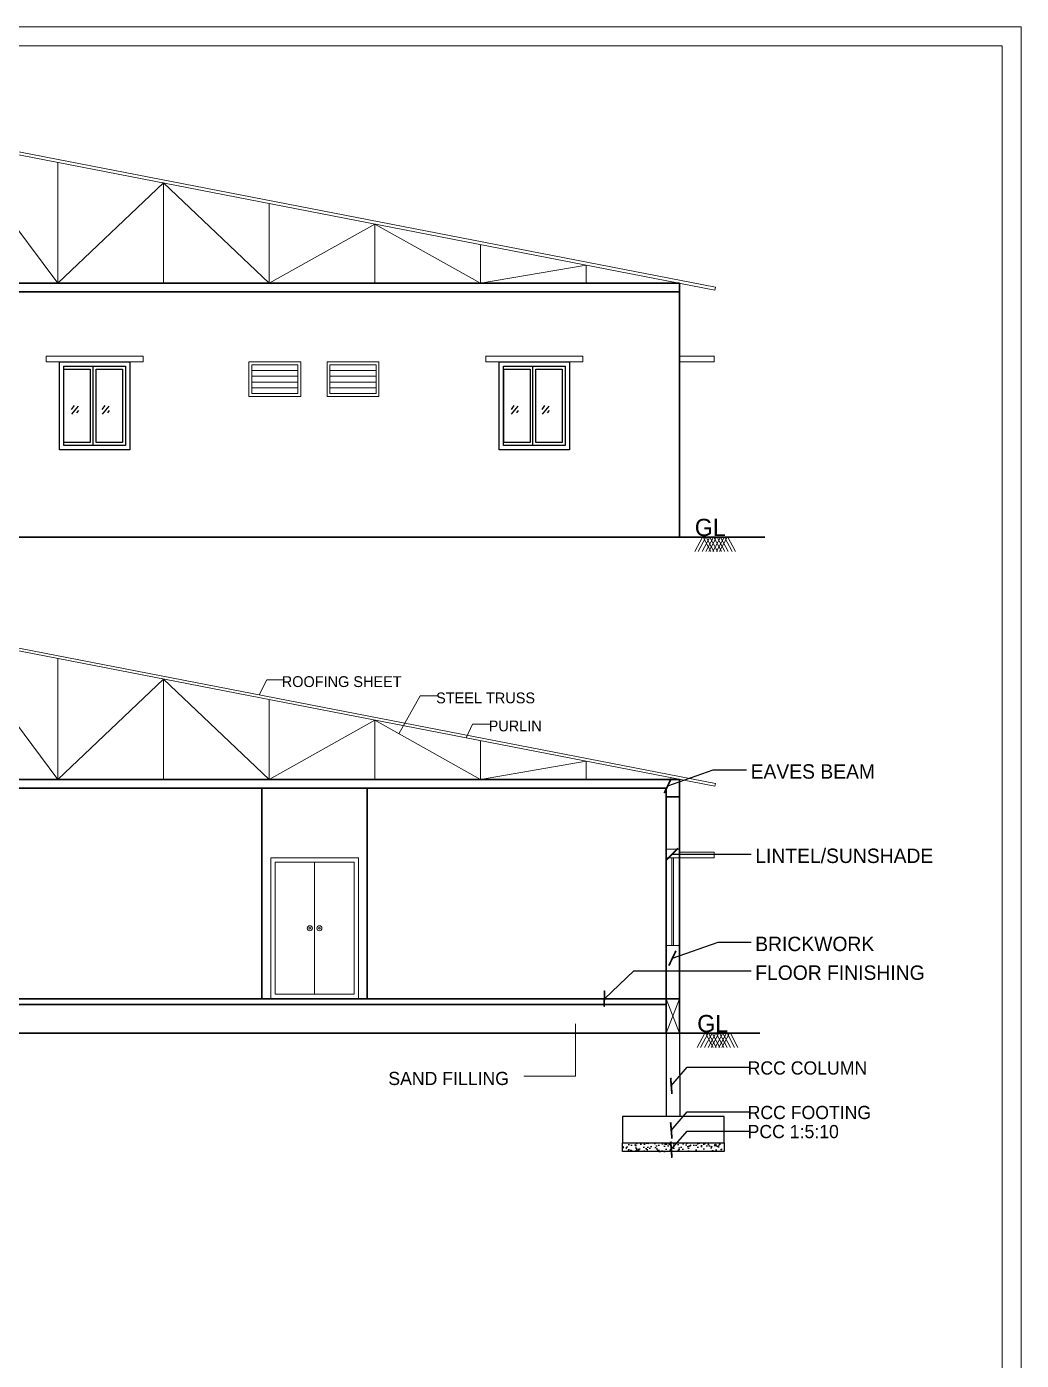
# Model space of a CAD drawing. Header units: metres. Extents: x -1560488.3 to -1560394.4, y 43534.5 to 43593.3.
# Drawn here: x -1560411.65 to -1560394.42, y 43565.09 to 43588.21 of the extents above; entities that cross this region are included whole.
import ezdxf

# ---------------------------------------------------------------- set-up
doc = ezdxf.new("R2010")
doc.units = ezdxf.units.M
doc.header["$LTSCALE"] = 750
doc.header["$MEASUREMENT"] = 0
doc.linetypes.add('HIDDEN', pattern=[0.375, 0.25, -0.125])
doc.layers.get('0').update_dxf_attribs({"lineweight": 5})
for name, color, linetype in [('A-ELEV-05', 8, 'Continuous'), ('A-SECT-03', 8, 'Continuous'), ('CONCRETE', 252, 'Continuous'), ('DIMENSION', 30, 'Continuous'), ('HIDDEN', 3, 'HIDDEN'), ('TEXT 1', 7, 'Continuous')]:
    doc.layers.add(name, color=color, linetype=linetype)
doc.layers.add('TEXT', color=2, linetype='Continuous', lineweight=20)
doc.layers.add('wall', color=7, linetype='Continuous', lineweight=30)
doc.styles.add('outer', font='BKANT.TTF')
doc.styles.add('regular', font='arial.ttf')
doc.styles.get("Standard").update_dxf_attribs({"font": 'arial.ttf'})
doc.dimstyles.get("Standard").update_dxf_attribs({"dimtxt": 0.18, "dimasz": 0.18, "dimexe": 0.18, "dimexo": 0.0625, "dimgap": 0.09, "dimtad": 1, "dimtih": 1, "dimtoh": 1, "dimdec": 4, "dimzin": 0, "dimdsep": 46, "dimtxsty": 'Standard', "dimblk": 'ARCHTICK', "dimcen": 0.09, "dimadec": 0, "dimazin": 0, "dimtfac": 1, "dimtdec": 4, "dimtofl": 0, "dimtmove": 0, "dimatfit": 3, "dimldrblk": 'ARCHTICK', "dimfxl": 0, "dimtolj": 1, "dimtzin": 0, "dimarcsym": 0})

# ---------------------------------------------------------------- blocks, each defined once
blk = doc.blocks.new('_ArchTick')
at = {"color": 0, "linetype": 'ByBlock', "const_width": 0.15}
blk.add_lwpolyline([(-0.5, -0.5), (0.5, 0.5)], dxfattribs=at)

msp = doc.modelspace()

# ---------------------------------------------------------------- hatches: boundary and pattern name
at = {"layer": 'CONCRETE'}
h = msp.add_hatch(dxfattribs=at)
h.set_pattern_fill('AR-CONC', color=8, scale=0.0254, style=0)
h.set_pattern_definition([(50, (-1560415.68938, 44133.76283), (0.182184086, -0.015939042), [0.01905, -0.20955]), (355, (-1560415.68938, 44133.76283), (-0.03524284, 0.1910568), [0.01524, -0.16764]), (100.4514, (-1560415.6742, 44133.7615), (0.146941383, 0.175117644), [0.01619001, -0.178090096]), (46.1842, (-1560415.68938, 44133.81363), (0.27107923, -0.04204183), [0.028575, -0.314325]), (96.6356, (-1560415.6668, 44133.81013), (0.23740433, 0.24742594), [0.02428501, -0.2671351]), (351.1842, (-1560415.68938, 44133.81363), (0.23740413, 0.24742612), [0.02286, -0.25146]), (21, (-1560415.66398, 44133.80093), (0.15161439, -0.1022652), [0.01905, -0.20955]), (326, (-1560415.66398, 44133.80093), (0.061802094, 0.18418811), [0.01524, -0.16764]), (71.4514, (-1560415.65134, 44133.79241), (0.21341655, 0.081922746), [0.01619001, -0.178090096]), (37.5, (-1560415.68938, 44133.762834), (0.003088603, 0.084555039), [0, -0.165608, 0, -0.17018, 0, -0.168275]), (7.5, (-1560415.68938, 44133.76283), (0.066819663, 0.100180575), [0, -0.097028, 0, -0.161798, 0, -0.064135]), (327.5, (-1560415.74602, 44133.762834), (0.135590899, -0.0057289374), [0, -0.0635, 0, -0.19812, 0, -0.26289]), (317.5, (-1560415.77142, 44133.76283), (0.148129287, 0.025426666), [0, -0.08255, 0, -0.131572, 0, -0.18669])])
h.paths.add_polyline_path([(-1560401.328, 43568.865), (-1560401.328, 43568.713), (-1560399.566, 43568.713), (-1560399.566, 43568.865)])

# ---------------------------------------------------------------- linework, layer by layer
at = {"color": 2}
for p, q in [((-1560415.416, 43586.744), (-1560399.718, 43583.693)), ((-1560415.416, 43586.693), (-1560399.728, 43583.644)), ((-1560412.938, 43586.212), (-1560411.108, 43583.761)), ((-1560411.108, 43585.856), (-1560411.108, 43583.761)), ((-1560411.108, 43583.761), (-1560409.278, 43585.5)), ((-1560409.278, 43585.5), (-1560409.278, 43583.761)), ((-1560409.278, 43585.5), (-1560407.448, 43583.761)), ((-1560407.448, 43585.145), (-1560407.448, 43583.761)), ((-1560407.448, 43583.761), (-1560405.618, 43584.789)), ((-1560405.618, 43584.789), (-1560405.618, 43583.761)), ((-1560405.618, 43584.789), (-1560403.788, 43583.761)), ((-1560403.788, 43584.433), (-1560403.788, 43583.761)), ((-1560403.788, 43583.761), (-1560401.958, 43584.077)), ((-1560401.958, 43584.077), (-1560401.958, 43583.761)), ((-1560399.728, 43583.644), (-1560399.718, 43583.693)), ((-1560406.949, 43582.35), (-1560407.747, 43582.35)), ((-1560406.949, 43582.25), (-1560407.747, 43582.25)), ((-1560405.596, 43582.35), (-1560406.395, 43582.35)), ((-1560405.596, 43582.25), (-1560406.395, 43582.25)), ((-1560406.949, 43582.15), (-1560407.747, 43582.15)), ((-1560406.949, 43582.05), (-1560407.747, 43582.05)), ((-1560405.596, 43582.15), (-1560406.395, 43582.15)), ((-1560405.596, 43582.05), (-1560406.395, 43582.05)), ((-1560406.949, 43581.95), (-1560407.747, 43581.95)), ((-1560405.596, 43581.95), (-1560406.395, 43581.95)), ((-1560415.416, 43578.145), (-1560399.718, 43575.094)), ((-1560415.416, 43578.095), (-1560399.728, 43575.045)), ((-1560412.938, 43577.613), (-1560411.108, 43575.163)), ((-1560411.108, 43577.257), (-1560411.108, 43575.163)), ((-1560411.108, 43575.163), (-1560409.278, 43576.902)), ((-1560409.278, 43576.902), (-1560409.278, 43575.163)), ((-1560409.278, 43576.902), (-1560407.448, 43575.163)), ((-1560407.448, 43576.546), (-1560407.448, 43575.163)), ((-1560407.448, 43575.163), (-1560405.618, 43576.19)), ((-1560405.618, 43576.19), (-1560405.618, 43575.163)), ((-1560405.618, 43576.19), (-1560403.788, 43575.163)), ((-1560403.788, 43575.834), (-1560403.788, 43575.163)), ((-1560403.788, 43575.163), (-1560401.958, 43575.479)), ((-1560401.958, 43575.479), (-1560401.958, 43575.163)), ((-1560399.728, 43575.045), (-1560399.718, 43575.094)), ((-1560399.728, 43575.045), (-1560399.718, 43575.094)), ((-1560400.568, 43571.363), (-1560400.338, 43570.763)), ((-1560400.338, 43571.363), (-1560400.568, 43570.763))]:
    msp.add_line(p, q, dxfattribs=at)
for p, q in [((-1560407.623, 43576.631), (-1560407.485, 43576.891)), ((-1560407.485, 43576.891), (-1560407.179, 43576.891)), ((-1560405.199, 43575.955), (-1560404.834, 43576.609)), ((-1560404.834, 43576.609), (-1560404.527, 43576.609)), ((-1560404.034, 43575.882), (-1560403.923, 43576.123)), ((-1560403.923, 43576.123), (-1560403.617, 43576.123))]:
    msp.add_line(p, q)
at = {"color": 22}
for p, q in [((-1560406.66, 43571.439), (-1560406.66, 43573.726)), ((-1560400.338, 43573.803), (-1560400.568, 43573.803)), ((-1560400.474, 43573.803), (-1560400.474, 43572.283)), ((-1560400.444, 43573.803), (-1560400.444, 43572.283)), ((-1560400.338, 43572.283), (-1560400.568, 43572.283))]:
    msp.add_line(p, q, dxfattribs=at)
for points in [[(-1560488.3, 43588.209), (-1560394.418, 43588.209), (-1560394.418, 43534.537), (-1560488.3, 43534.537)], [(-1560487.968, 43587.877), (-1560394.75, 43587.877), (-1560394.75, 43534.869), (-1560487.968, 43534.869)]]:
    msp.add_lwpolyline(points, close=True)
at = {"color": 2}
for points in [[(-1560411.312, 43582.501), (-1560409.632, 43582.501), (-1560409.632, 43582.401), (-1560411.312, 43582.401)], [(-1560403.692, 43582.501), (-1560402.012, 43582.501), (-1560402.012, 43582.401), (-1560403.692, 43582.401)], [(-1560400.338, 43582.501), (-1560399.738, 43582.501), (-1560399.738, 43582.401), (-1560400.338, 43582.401)], [(-1560407.798, 43582.401), (-1560406.898, 43582.401), (-1560406.898, 43581.801), (-1560407.798, 43581.801)], [(-1560407.747, 43582.35), (-1560406.949, 43582.35), (-1560406.949, 43581.852), (-1560407.747, 43581.852)], [(-1560406.445, 43582.401), (-1560405.545, 43582.401), (-1560405.545, 43581.801), (-1560406.445, 43581.801)], [(-1560406.395, 43582.35), (-1560405.596, 43582.35), (-1560405.596, 43581.852), (-1560406.395, 43581.852)], [(-1560400.568, 43573.953), (-1560400.338, 43573.953), (-1560400.338, 43573.803), (-1560400.568, 43573.803)], [(-1560400.338, 43573.903), (-1560399.738, 43573.903), (-1560399.738, 43573.803), (-1560400.338, 43573.803)]]:
    msp.add_lwpolyline(points, close=True, dxfattribs=at)
at = {"color": 22}
for points in [[(-1560407.42, 43573.803), (-1560405.9, 43573.803), (-1560405.9, 43571.363), (-1560407.42, 43571.363)], [(-1560407.344, 43573.726), (-1560405.976, 43573.726), (-1560405.976, 43571.439), (-1560407.344, 43571.439)]]:
    msp.add_lwpolyline(points, close=True, dxfattribs=at)
msp.add_lwpolyline([(-1560402.139, 43570.927), (-1560402.139, 43570.021), (-1560403.035, 43570.021)])
for centre, radius in [((-1560406.743, 43572.583), 0.0447), ((-1560406.743, 43572.583), 0.0148), ((-1560406.577, 43572.583), 0.0447), ((-1560406.577, 43572.583), 0.0148)]:
    msp.add_circle(centre, radius, dxfattribs=at)
at = {"layer": 'A-ELEV-05'}
for points in [[(-1560411.082, 43580.877), (-1560411.082, 43582.401), (-1560409.862, 43582.401), (-1560409.862, 43580.877)], [(-1560411.006, 43580.953), (-1560411.006, 43582.325), (-1560409.938, 43582.325), (-1560409.938, 43580.953)], [(-1560411.005, 43582.274), (-1560410.548, 43582.274), (-1560410.548, 43581.004), (-1560411.005, 43581.004)], [(-1560410.497, 43582.325), (-1560409.938, 43582.325), (-1560409.938, 43580.953), (-1560410.497, 43580.953)], [(-1560410.446, 43582.274), (-1560409.989, 43582.274), (-1560409.989, 43581.004), (-1560410.446, 43581.004)], [(-1560403.462, 43580.877), (-1560403.462, 43582.401), (-1560402.242, 43582.401), (-1560402.242, 43580.877)], [(-1560403.386, 43580.953), (-1560403.386, 43582.325), (-1560402.318, 43582.325), (-1560402.318, 43580.953)], [(-1560403.385, 43582.274), (-1560402.928, 43582.274), (-1560402.928, 43581.004), (-1560403.385, 43581.004)], [(-1560402.877, 43582.325), (-1560402.318, 43582.325), (-1560402.318, 43580.953), (-1560402.877, 43580.953)], [(-1560402.826, 43582.274), (-1560402.369, 43582.274), (-1560402.369, 43581.004), (-1560402.826, 43581.004)]]:
    msp.add_lwpolyline(points, close=True, dxfattribs=at)
at = {"layer": 'A-SECT-03'}
for p, q in [((-1560410.828, 43581.645), (-1560410.877, 43581.577)), ((-1560410.828, 43581.645), (-1560410.877, 43581.577)), ((-1560410.758, 43581.634), (-1560410.873, 43581.491)), ((-1560410.758, 43581.634), (-1560410.873, 43581.491)), ((-1560410.752, 43581.556), (-1560410.783, 43581.515)), ((-1560410.752, 43581.556), (-1560410.783, 43581.515)), ((-1560410.295, 43581.645), (-1560410.344, 43581.577)), ((-1560410.295, 43581.645), (-1560410.344, 43581.577)), ((-1560410.224, 43581.634), (-1560410.339, 43581.491)), ((-1560410.224, 43581.634), (-1560410.339, 43581.491)), ((-1560410.218, 43581.556), (-1560410.249, 43581.515)), ((-1560410.218, 43581.556), (-1560410.249, 43581.515)), ((-1560403.208, 43581.645), (-1560403.257, 43581.577)), ((-1560403.208, 43581.645), (-1560403.257, 43581.577)), ((-1560403.138, 43581.634), (-1560403.253, 43581.491)), ((-1560403.138, 43581.634), (-1560403.253, 43581.491)), ((-1560403.132, 43581.556), (-1560403.163, 43581.515)), ((-1560403.132, 43581.556), (-1560403.163, 43581.515)), ((-1560402.675, 43581.645), (-1560402.724, 43581.577)), ((-1560402.675, 43581.645), (-1560402.724, 43581.577)), ((-1560402.604, 43581.634), (-1560402.719, 43581.491)), ((-1560402.604, 43581.634), (-1560402.719, 43581.491)), ((-1560402.598, 43581.556), (-1560402.629, 43581.515)), ((-1560402.598, 43581.556), (-1560402.629, 43581.515))]:
    msp.add_line(p, q, dxfattribs=at)
at = {"layer": 'HIDDEN', "color": 252, "linetype": 'HIDDEN', "ltscale": 0.05}
for p, q in [((-1560400.568, 43570.763), (-1560400.568, 43569.322)), ((-1560400.338, 43570.763), (-1560400.336, 43569.322))]:
    msp.add_line(p, q, dxfattribs=at)
msp.add_lwpolyline([(-1560401.328, 43568.865), (-1560399.566, 43568.865), (-1560399.566, 43569.322), (-1560401.328, 43569.322)], close=True, dxfattribs=at)
at = {"layer": 'HIDDEN', "color": 252, "linetype": 'HIDDEN', "ltscale": 0.5}
msp.add_lwpolyline([(-1560401.328, 43568.865), (-1560399.566, 43568.865), (-1560399.566, 43568.713), (-1560401.328, 43568.713)], close=True, dxfattribs=at)
at = {"layer": 'TEXT'}
for p, q in [((-1560399.943, 43579.361), (-1560400.075, 43579.115)), ((-1560399.885, 43579.361), (-1560400.017, 43579.115)), ((-1560399.814, 43579.361), (-1560399.946, 43579.115)), ((-1560399.929, 43579.361), (-1560399.797, 43579.115)), ((-1560399.752, 43579.361), (-1560399.884, 43579.115)), ((-1560399.877, 43579.361), (-1560399.744, 43579.115)), ((-1560399.7, 43579.361), (-1560399.832, 43579.115)), ((-1560399.814, 43579.361), (-1560399.682, 43579.115)), ((-1560399.629, 43579.361), (-1560399.761, 43579.115)), ((-1560399.743, 43579.361), (-1560399.611, 43579.115)), ((-1560399.567, 43579.361), (-1560399.699, 43579.115)), ((-1560399.685, 43579.361), (-1560399.553, 43579.115)), ((-1560399.515, 43579.361), (-1560399.647, 43579.115)), ((-1560399.629, 43579.361), (-1560399.497, 43579.115)), ((-1560399.558, 43579.361), (-1560399.426, 43579.115)), ((-1560399.5, 43579.361), (-1560399.368, 43579.115)), ((-1560399.902, 43570.763), (-1560400.034, 43570.516)), ((-1560399.844, 43570.763), (-1560399.976, 43570.516)), ((-1560399.773, 43570.763), (-1560399.905, 43570.516)), ((-1560399.887, 43570.763), (-1560399.755, 43570.516)), ((-1560399.71, 43570.763), (-1560399.842, 43570.516)), ((-1560399.835, 43570.763), (-1560399.703, 43570.516)), ((-1560399.658, 43570.763), (-1560399.79, 43570.516)), ((-1560399.773, 43570.763), (-1560399.641, 43570.516)), ((-1560399.587, 43570.763), (-1560399.719, 43570.516)), ((-1560399.702, 43570.763), (-1560399.57, 43570.516)), ((-1560399.525, 43570.763), (-1560399.657, 43570.516)), ((-1560399.644, 43570.763), (-1560399.512, 43570.516)), ((-1560399.473, 43570.763), (-1560399.605, 43570.516)), ((-1560399.587, 43570.763), (-1560399.455, 43570.516)), ((-1560399.516, 43570.763), (-1560399.384, 43570.516)), ((-1560399.458, 43570.763), (-1560399.326, 43570.516))]:
    msp.add_line(p, q, dxfattribs=at)
at = {"layer": 'wall', "color": 7}
for p, q in [((-1560400.338, 43583.761), (-1560412.988, 43583.761)), ((-1560400.338, 43583.611), (-1560412.988, 43583.611)), ((-1560400.338, 43579.361), (-1560400.338, 43583.761)), ((-1560398.863, 43579.361), (-1560446.165, 43579.361)), ((-1560400.338, 43575.163), (-1560412.988, 43575.163)), ((-1560400.338, 43570.763), (-1560400.338, 43575.163)), ((-1560400.568, 43575.013), (-1560412.758, 43575.013)), ((-1560407.577, 43575.013), (-1560407.577, 43571.363)), ((-1560405.748, 43575.013), (-1560405.748, 43571.363)), ((-1560400.568, 43570.763), (-1560400.568, 43575.013)), ((-1560400.338, 43574.863), (-1560400.568, 43574.863)), ((-1560400.338, 43571.363), (-1560444.991, 43571.363)), ((-1560400.568, 43571.263), (-1560412.758, 43571.263)), ((-1560398.948, 43570.763), (-1560448.989, 43570.763))]:
    msp.add_line(p, q, dxfattribs=at)

# ---------------------------------------------------------------- texts
at = {"layer": 'TEXT 1', "style": 'outer'}
for s, height, p in [('GL', 0.3, (-1560400.074, 43579.38)), ('ROOFING SHEET', 0.1875, (-1560407.229, 43576.764)), ('STEEL TRUSS', 0.1875, (-1560404.555, 43576.482)), ('PURLIN', 0.1875, (-1560403.645, 43575.996)), ('EAVES BEAM', 0.25, (-1560399.107, 43575.176)), ('LINTEL/SUNSHADE', 0.25, (-1560399.026, 43573.714)), ('BRICKWORK', 0.25, (-1560399.027, 43572.187)), ('FLOOR FINISHING', 0.25, (-1560399.027, 43571.689)), ('GL', 0.3, (-1560400.032, 43570.781)), ('RCC COLUMN', 0.2286, (-1560399.159, 43570.048)), ('SAND FILLING', 0.2286, (-1560405.383, 43569.866)), ('RCC FOOTING', 0.2286, (-1560399.159, 43569.276)), ('PCC 1:5:10', 0.2286, (-1560399.159, 43568.945))]:
    msp.add_text(s, height=height, dxfattribs=at).set_placement(p)

# ---------------------------------------------------------------- leaders
at = {"layer": 'DIMENSION'}
for points in [[(-1560400.543, 43575.053), (-1560399.753, 43575.331), (-1560399.18, 43575.331)], [(-1560400.462, 43573.87), (-1560399.672, 43573.87), (-1560399.099, 43573.87)], [(-1560400.462, 43572.064), (-1560399.672, 43572.343), (-1560399.099, 43572.342)], [(-1560401.641, 43571.363), (-1560401.13, 43571.845), (-1560399.099, 43571.844)], [(-1560400.481, 43569.85), (-1560400.206, 43570.173), (-1560399.117, 43570.173)], [(-1560400.481, 43569.077), (-1560400.206, 43569.401), (-1560399.117, 43569.401)], [(-1560400.481, 43568.746), (-1560400.206, 43569.069), (-1560399.117, 43569.069)]]:
    msp.add_leader(points, dimstyle='Standard', override={"dimasz": 0.2, "dimtxsty": 'regular', "dimclrd": 30, "dimtmove": 2}, dxfattribs=at)

doc.saveas('drawing.dxf')
